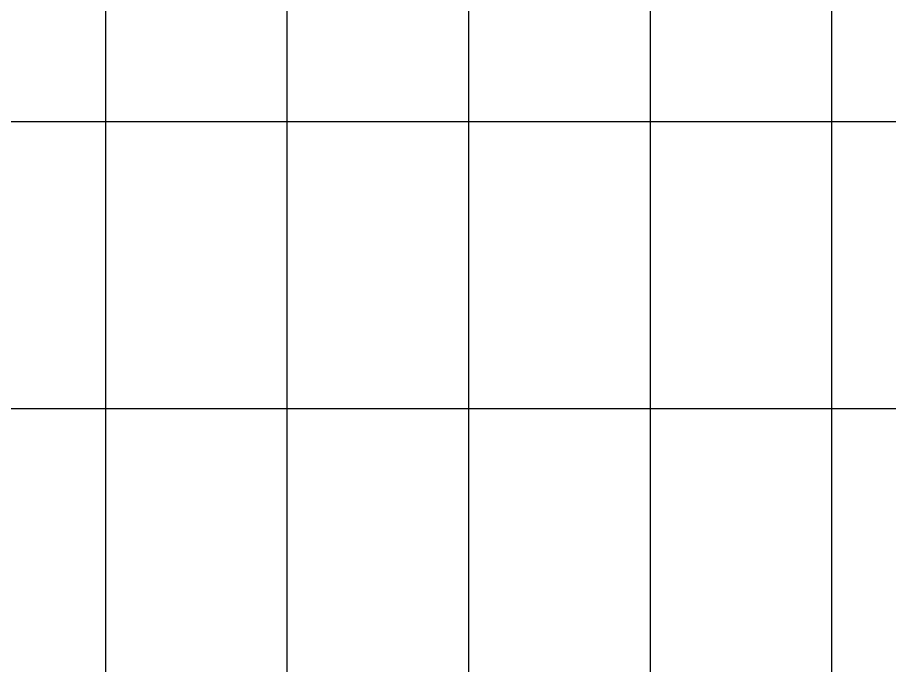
# Model space of a CAD drawing. Header units: inches. Extents: x -5298 to 11252, y 8210 to 22495.
# Drawn here: x 7440 to 8445, y 12199 to 12946 of the extents above; entities that cross this region are included whole.
import ezdxf

# ---------------------------------------------------------------- set-up
doc = ezdxf.new("R2010")
doc.units = ezdxf.units.IN
doc.header["$LTSCALE"] = 11
doc.header["$MEASUREMENT"] = 0
doc.layers.add('BEAM', color=3, linetype='Continuous')

msp = doc.modelspace()

# ---------------------------------------------------------------- linework, layer by layer
at = {"layer": 'BEAM', "color": 5}
for p, q in [((7542.211, 11503.269), (7542.211, 17785.198)), ((7751.391, 11503.269), (7751.391, 17785.198)), ((7960.571, 11503.269), (7960.571, 17785.198)), ((8169.751, 11503.269), (8169.751, 17785.198)), ((8378.931, 11503.269), (8378.931, 17785.198)), ((6496.312, 12825.781), (10470.731, 12825.781)), ((6496.312, 12495.153), (10470.731, 12495.153))]:
    msp.add_line(p, q, dxfattribs=at)

doc.saveas('drawing.dxf')
